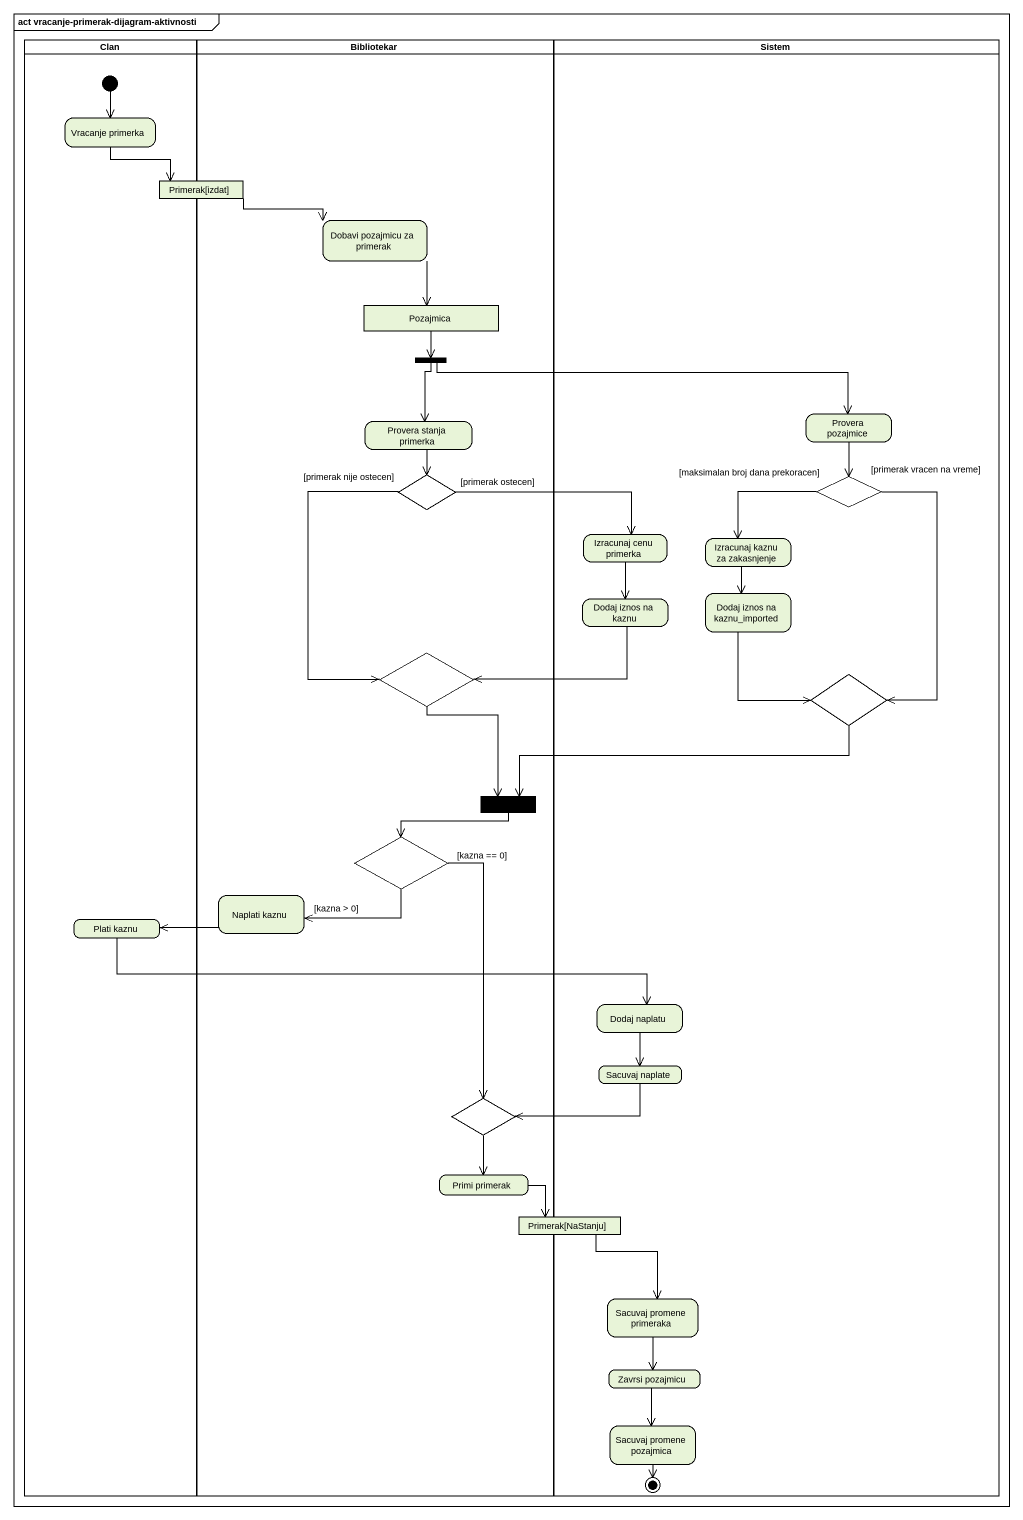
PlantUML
@startuml
mainframe act vracanje-primerak-dijagram-aktivnosti
hide empty description
state Clan <<partition>> {
  state "Vracanje primerka" as Vracanje_primerka
  state "Plati kaznu" as Plati_kaznu
  [*] --> Vracanje_primerka
}
state Bibliotekar <<partition>> {
  state "Dobavi pozajmicu za primerak" as Dobavi_pozajmicu_za_primerak
  state Pozajmica <<object>>
  state fork1 <<fork>>
  state "Provera stanja primerka" as Provera_stanja_primerka
  state choice1 <<choice>>
  state choice3 <<choice>>
  state fork2 <<join>>
  state choice5 <<choice>>
  state "Naplati kaznu" as Naplati_kaznu
  state choice6 <<choice>>
  state "Primi primerak" as Primi_primerak
}
state Sistem <<partition>> {
  state "Provera pozajmice" as Provera_pozajmice
  state choice2 <<choice>>
  state "Izracunaj cenu primerka" as Izracunaj_cenu_primerka
  state "Izracunaj kaznu za zakasnjenje" as Izracunaj_kaznu_za
  state "Dodaj iznos na kaznu" as Dodaj_iznos_na_kaznu
  state "Dodaj iznos na kaznu_imported" as Dodaj_iznos_na_kaznu_2
  state choice4 <<choice>>
  state "Dodaj naplatu" as Dodaj_naplatu
  state "Sacuvaj naplate" as Sacuvaj_naplate
  state "Sacuvaj promene primeraka" as Sacuvaj_promene_primeraka
  state "Zavrsi pozajmicu" as Zavrsi_pozajmicu
  state "Sacuvaj promene pozajmica" as Sacuvaj_promene_pozajmica
  Sacuvaj_promene_pozajmica --> [*]
}
state "Primerak[izdat]" as Primerak_izdat <<object>>
state "Primerak[NaStanju]" as Primerak_NaStanju <<object>>
Vracanje_primerka --> Primerak_izdat
Primerak_izdat -right-> Dobavi_pozajmicu_za_primerak
Dobavi_pozajmicu_za_primerak --> Pozajmica
Pozajmica --> fork1
fork1 --> Provera_stanja_primerka
fork1 -right-> Provera_pozajmice
Provera_stanja_primerka --> choice1
Provera_pozajmice --> choice2
choice1 -right-> Izracunaj_cenu_primerka : [primerak ostecen]
choice1 --> choice3 : [primerak nije ostecen]
choice2 --> Izracunaj_kaznu_za : [maksimalan broj dana prekoracen]
choice2 --> choice4 : [primerak vracen na vreme]
Izracunaj_cenu_primerka --> Dodaj_iznos_na_kaznu
Izracunaj_kaznu_za --> Dodaj_iznos_na_kaznu_2
Dodaj_iznos_na_kaznu -left-> choice3
Dodaj_iznos_na_kaznu_2 --> choice4
choice3 --> fork2
choice4 -left-> fork2
fork2 -left-> choice5
choice5 -left-> Naplati_kaznu : [kazna > 0]
choice5 --> choice6 : [kazna == 0]
Plati_kaznu -right-> Dodaj_naplatu
Naplati_kaznu -left-> Plati_kaznu
Dodaj_naplatu --> Sacuvaj_naplate
Sacuvaj_naplate -left-> choice6
choice6 --> Primi_primerak
Primi_primerak -right-> Primerak_NaStanju
Primerak_NaStanju --> Sacuvaj_promene_primeraka
Sacuvaj_promene_primeraka --> Zavrsi_pozajmicu
Zavrsi_pozajmicu --> Sacuvaj_promene_pozajmica
@enduml
